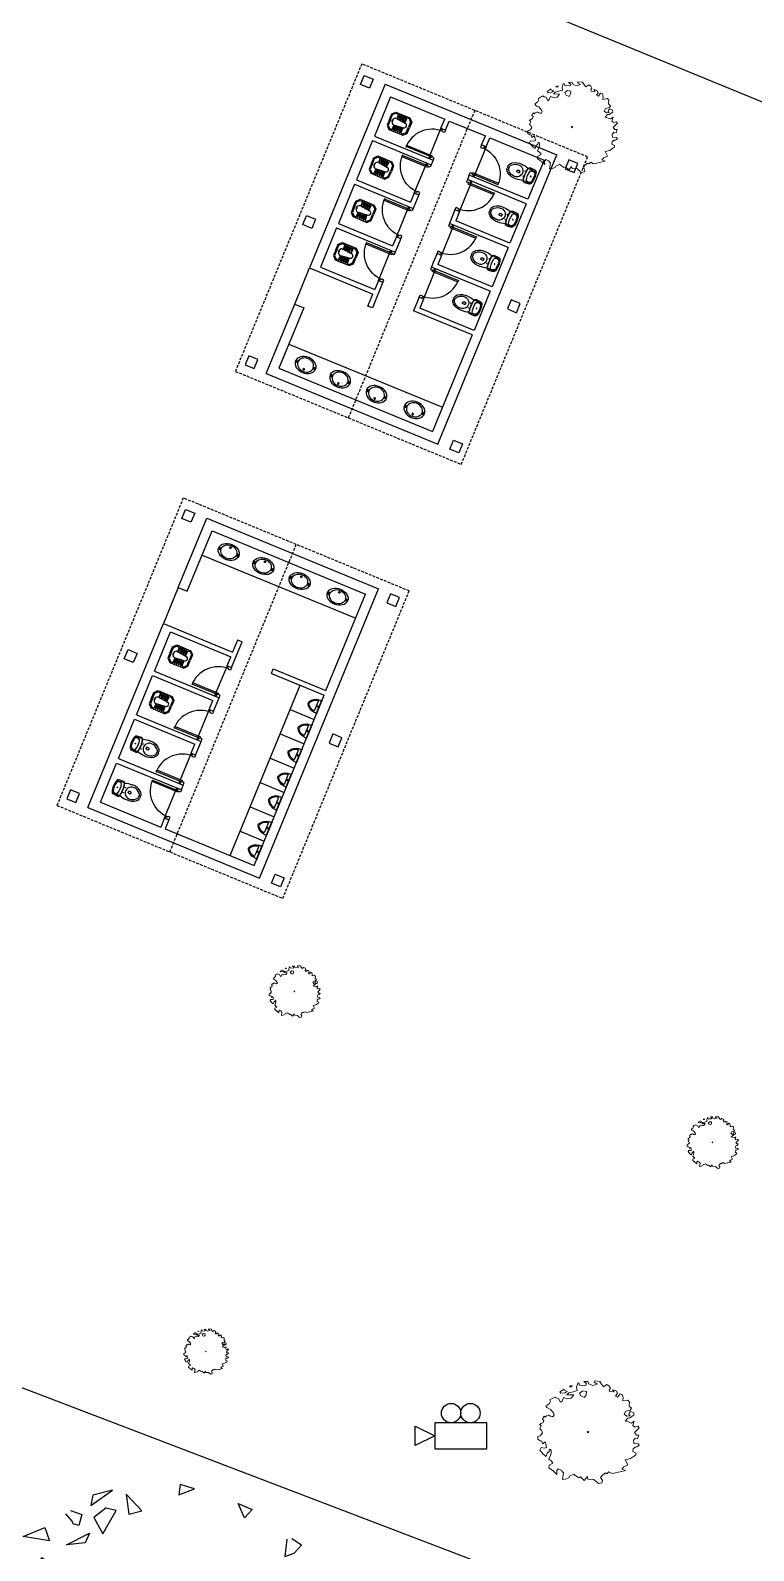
# Model space of a CAD drawing. Extents: x 2080 to 102394, y 2071 to 93424.
# Drawn here: x 78464 to 79131, y 80693 to 82092 of the extents above; entities that cross this region are included whole.
import ezdxf

# ---------------------------------------------------------------- set-up
doc = ezdxf.new("R2010")
doc.units = 0
doc.header["$LTSCALE"] = 20
doc.header["$MEASUREMENT"] = 0
doc.linetypes.add('HIDDEN', pattern=[0.375, 0.25, -0.125])
for name, color, linetype, lineweight in [('camera', 11, 'Continuous', 13), ('Mango tree', 96, 'Continuous', 5), ('sappotta', 114, 'Continuous', 5)]:
    doc.layers.add(name, color=color, linetype=linetype, lineweight=lineweight)
for name, color, linetype in [('DIMLINE', 254, 'Continuous'), ('DOOR', 1, 'Continuous'), ('ELEC', 11, 'Continuous'), ('PLUMBING', 6, 'Continuous'), ('proposed tree', 3, 'Continuous'), ('road', 2, 'Continuous'), ('Roof lilne', 31, 'Continuous'), ('wall', 13, 'Continuous')]:
    doc.layers.add(name, color=color, linetype=linetype)
doc.layers.add('patta duplicate', color=230, linetype='Continuous', plot=False)
doc.layers.add('URINAL', color=6, linetype='Continuous', plot=False)
doc.layers.get('DIMLINE').off()

# ---------------------------------------------------------------- blocks, each defined once
blk = doc.blocks.new('NEEM')
at = {"layer": 'sappotta', "linetype": 'Continuous'}
for p, q in [((-0.359, 1.043), (-0.396, 1.016)), ((-0.396, 1.016), (-0.345, 1.011)), ((-0.345, 1.011), (-0.34, 1.039)), ((-0.213, 1.092), (-0.242, 1.007)), ((-0.242, 1.007), (-0.23, 0.935)), ((-0.191, 1.099), (-0.213, 1.092)), ((-0.177, 1.048), (-0.191, 1.099)), ((-0.043, 1.039), (-0.177, 1.048)), ((0.003, 1.132), (-0.083, 1.127)), ((-0.083, 1.127), (-0.023, 1.083)), ((-0.023, 1.083), (-0.043, 1.039)), ((0.03, 1.077), (0.003, 1.132)), ((0.114, 1.043), (0.03, 1.077)), ((0.216, 1.072), (0.114, 1.043)), ((0.162, 1.144), (0.142, 1.112)), ((0.142, 1.112), (0.216, 1.072)), ((0.283, 1.13), (0.162, 1.144)), ((0.267, 1.123), (0.283, 1.13)), ((0.351, 1.016), (0.267, 1.123)), ((0.421, 1.063), (0.351, 1.016)), ((0.473, 1.03), (0.421, 1.063)), ((0.501, 0.982), (0.473, 1.03)), ((-0.818, 0.692), (-0.85, 0.638)), ((-0.783, 0.757), (-0.83, 0.729)), ((-0.83, 0.729), (-0.826, 0.714)), ((-0.826, 0.714), (-0.818, 0.692)), ((-0.749, 0.774), (-0.783, 0.757)), ((-0.717, 0.789), (-0.749, 0.774)), ((-0.689, 0.772), (-0.717, 0.789)), ((-0.638, 0.758), (-0.689, 0.772)), ((-0.598, 0.672), (-0.638, 0.758)), ((-0.517, 0.963), (-0.614, 0.901)), ((-0.614, 0.901), (-0.589, 0.87)), ((-0.562, 0.699), (-0.598, 0.672)), ((-0.589, 0.87), (-0.494, 0.884)), ((-0.533, 0.776), (-0.562, 0.699)), ((-0.452, 0.75), (-0.533, 0.776)), ((-0.521, 0.945), (-0.521, 0.945)), ((-0.449, 0.913), (-0.521, 0.945)), ((-0.494, 0.884), (-0.449, 0.913)), ((-0.415, 0.884), (-0.459, 0.839)), ((-0.459, 0.839), (-0.303, 0.837)), ((-0.361, 0.762), (-0.452, 0.75)), ((-0.32, 0.906), (-0.415, 0.884)), ((-0.303, 0.837), (-0.361, 0.762)), ((-0.23, 0.935), (-0.32, 0.906)), ((-0.108, 0.922), (-0.177, 0.872)), ((-0.177, 0.872), (-0.139, 0.809)), ((-0.139, 0.809), (-0.067, 0.78)), ((-0.027, 0.908), (-0.108, 0.922)), ((-0.067, 0.78), (-0.034, 0.839)), ((-0.034, 0.839), (-0.027, 0.908)), ((0.472, 0.942), (0.501, 0.982)), ((0.483, 0.908), (0.472, 0.942)), ((0.581, 0.9), (0.483, 0.908)), ((0.551, 0.95), (0.581, 0.9)), ((0.627, 0.928), (0.551, 0.95)), ((0.616, 0.806), (0.654, 0.87)), ((0.66, 0.788), (0.616, 0.806)), ((0.654, 0.87), (0.627, 0.928)), ((0.715, 0.86), (0.66, 0.788)), ((0.762, 0.844), (0.715, 0.86)), ((0.783, 0.779), (0.762, 0.844)), ((0.776, 0.704), (0.783, 0.779)), ((0.888, 0.723), (0.776, 0.704)), ((0.924, 0.679), (0.888, 0.723)), ((0.913, 0.591), (0.924, 0.679)), ((-0.96, 0.366), (-0.994, 0.31)), ((-0.935, 0.345), (-0.96, 0.366)), ((-0.908, 0.372), (-0.935, 0.345)), ((-0.892, 0.613), (-0.923, 0.594)), ((-0.923, 0.594), (-0.895, 0.555)), ((-0.87, 0.389), (-0.908, 0.372)), ((-0.895, 0.555), (-0.868, 0.54)), ((-0.85, 0.638), (-0.892, 0.613)), ((-0.846, 0.386), (-0.87, 0.389)), ((-0.868, 0.54), (-0.818, 0.517)), ((-0.821, 0.367), (-0.846, 0.386)), ((-0.788, 0.359), (-0.821, 0.367)), ((-0.818, 0.517), (-0.752, 0.44)), ((-0.757, 0.361), (-0.788, 0.359)), ((-0.735, 0.394), (-0.757, 0.361)), ((-0.752, 0.44), (-0.735, 0.394)), ((0.804, 0.415), (0.84, 0.475)), ((0.86, 0.367), (0.804, 0.415)), ((0.84, 0.475), (0.934, 0.5)), ((0.933, 0.378), (0.86, 0.367)), ((0.917, 0.437), (0.904, 0.404)), ((0.904, 0.404), (0.933, 0.378)), ((0.964, 0.541), (0.913, 0.591)), ((0.942, 0.471), (0.917, 0.437)), ((0.93, 0.332), (1.018, 0.389)), ((0.934, 0.5), (0.964, 0.541)), ((1.014, 0.439), (0.942, 0.471)), ((1.018, 0.389), (1.014, 0.439)), ((-1.023, 0.208), (-1.062, 0.182)), ((-1.062, 0.182), (-1.02, 0.162)), ((-1.02, 0.162), (-1.049, 0.084)), ((-1.049, 0.084), (-1.017, 0.059)), ((-0.978, 0.229), (-1.023, 0.208)), ((-1.017, 0.059), (-0.991, -0.002)), ((-0.994, 0.31), (-0.961, 0.275)), ((-0.961, 0.275), (-0.978, 0.229)), ((0.02, 0.041), (-0.009, 0.024)), ((-0.009, 0.024), (0, 0)), ((0, 0), (0.014, 0.011)), ((0.014, 0.011), (0.027, 0.031)), ((0.829, 0.259), (0.888, 0.326)), ((0.838, 0.262), (0.829, 0.259)), ((0.931, 0.228), (0.838, 0.262)), ((0.888, 0.326), (0.93, 0.332)), ((0.962, 0.217), (0.931, 0.228)), ((1.025, 0.259), (0.962, 0.217)), ((0.996, 0.16), (1.025, 0.259)), ((1.046, 0.129), (0.996, 0.16)), ((1.029, 0.011), (1.074, 0.049)), ((1.074, -0.047), (1.029, 0.011)), ((1.109, 0.149), (1.046, 0.129)), ((1.074, 0.049), (1.137, 0.114)), ((1.137, 0.114), (1.109, 0.149)), ((-1.097, -0.077), (-1.098, -0.14)), ((-1.098, -0.14), (-1.044, -0.173)), ((-1.048, -0.062), (-1.097, -0.077)), ((-1.025, -0.325), (-1.052, -0.378)), ((-0.991, -0.002), (-1.048, -0.062)), ((-1.044, -0.173), (-1.007, -0.185)), ((-0.953, -0.336), (-1.025, -0.325)), ((-1.007, -0.185), (-0.992, -0.244)), ((-0.992, -0.244), (-0.937, -0.198)), ((-0.902, -0.318), (-0.953, -0.336)), ((-0.937, -0.198), (-0.93, -0.213)), ((-0.93, -0.213), (-0.902, -0.318)), ((1.004, -0.349), (1.045, -0.311)), ((1.007, -0.166), (1.046, -0.114)), ((1.016, -0.234), (1.007, -0.166)), ((1.11, -0.243), (1.016, -0.234)), ((1.045, -0.311), (1.083, -0.306)), ((1.046, -0.114), (1.1, -0.129)), ((1.129, -0.047), (1.074, -0.047)), ((1.083, -0.306), (1.137, -0.273)), ((1.1, -0.129), (1.129, -0.047)), ((1.137, -0.273), (1.11, -0.243)), ((-1.052, -0.378), (-0.982, -0.471)), ((-0.982, -0.471), (-0.91, -0.516)), ((-0.91, -0.516), (-0.888, -0.446)), ((-0.888, -0.446), (-0.848, -0.411)), ((-0.803, -0.452), (-0.853, -0.576)), ((-0.853, -0.576), (-0.797, -0.619)), ((-0.848, -0.411), (-0.837, -0.355)), ((-0.766, -0.668), (-0.844, -0.71)), ((-0.837, -0.355), (-0.803, -0.383)), ((-0.803, -0.383), (-0.803, -0.452)), ((-0.797, -0.619), (-0.766, -0.668)), ((0.826, -0.591), (0.943, -0.565)), ((0.887, -0.704), (0.826, -0.591)), ((0.943, -0.565), (1.032, -0.503)), ((0.992, -0.411), (1.004, -0.349)), ((1.066, -0.443), (0.992, -0.411)), ((1.032, -0.503), (1.061, -0.484)), ((1.061, -0.484), (1.066, -0.443)), ((-0.844, -0.71), (-0.852, -0.77)), ((-0.852, -0.77), (-0.758, -0.838)), ((-0.758, -0.838), (-0.675, -0.912)), ((-0.676, -0.836), (-0.649, -0.791)), ((-0.675, -0.912), (-0.676, -0.836)), ((-0.649, -0.791), (-0.582, -0.82)), ((-0.582, -0.82), (-0.534, -0.881)), ((-0.534, -0.881), (-0.554, -1.025)), ((-0.486, -1.015), (-0.413, -0.988)), ((-0.413, -0.988), (-0.401, -0.955)), ((-0.401, -0.955), (-0.302, -0.907)), ((-0.302, -0.907), (-0.286, -0.926)), ((-0.286, -0.926), (-0.197, -0.986)), ((-0.197, -0.986), (-0.157, -0.969)), ((-0.157, -0.969), (-0.078, -1.049)), ((-0.078, -1.049), (-0.006, -0.96)), ((-0.006, -0.96), (0.006, -1.017)), ((0.287, -0.982), (0.327, -0.932)), ((0.324, -1.046), (0.287, -0.982)), ((0.327, -0.932), (0.391, -0.879)), ((0.391, -0.879), (0.423, -0.897)), ((0.423, -0.897), (0.47, -0.86)), ((0.47, -0.86), (0.543, -0.896)), ((0.543, -0.896), (0.652, -0.871)), ((0.652, -0.871), (0.68, -0.867)), ((0.68, -0.867), (0.834, -0.828)), ((0.751, -0.797), (0.797, -0.747)), ((0.834, -0.828), (0.751, -0.797)), ((0.797, -0.747), (0.887, -0.704)), ((-0.554, -1.025), (-0.486, -1.015)), ((0.006, -1.017), (0.139, -1.026)), ((0.139, -1.026), (0.236, -1.115)), ((0.236, -1.115), (0.314, -1.096)), ((0.314, -1.096), (0.324, -1.046))]:
    blk.add_line(p, q, dxfattribs=at)
blk = doc.blocks.new('A$C0D9D42C5')
at = {"color": 3, "linetype": 'Continuous'}
for p, q in [((-11.6, 169.8), (-22.4, 168.1)), ((-22.4, 168.1), (-21.2, 163.6)), ((-17.8, 164.5), (-11.6, 169.8)), ((24.2, 179.1), (20.4, 175)), ((20.4, 175), (29.1, 172)), ((41.5, 174.4), (24.2, 179.1)), ((29.1, 172), (35.9, 169.9)), ((35.9, 169.9), (35.9, 169.9)), ((38.1, 167.6), (43.1, 170.2)), ((43.1, 170.2), (41.5, 174.4)), ((-72, 167.9), (-77.7, 160.5)), ((-77.7, 160.5), (-68, 158.6)), ((-58.2, 164.5), (-72, 167.9)), ((-68, 158.6), (-67.3, 161.4)), ((-68, 158.6), (-68, 158.6)), ((-66.4, 159), (-58.2, 164.5)), ((91.7, 158.1), (89.2, 148.9)), ((100, 141.4), (91.7, 158.1)), ((-111.8, 145.3), (-116.8, 138.1)), ((-100.8, 146.1), (-111.8, 145.3)), ((-107.8, 139), (-100.8, 146.1)), ((-96.3, 117.1), (-80.4, 145.2)), ((-92.4, 140.1), (-96.3, 117.1)), ((-80.4, 145.2), (-92.4, 140.1)), ((-58.1, 148), (-64.8, 146.3)), ((-64.8, 146.3), (-63.7, 140.8)), ((-61.7, 140.5), (-56, 144.3)), ((-56, 144.3), (-58.1, 148)), ((89.2, 148.9), (100, 141.4)), ((89.2, 148.9), (97.9, 142)), ((97.9, 142), (97.9, 142)), ((-116.8, 138.1), (-109.6, 137.3)), ((-109.6, 137.3), (-107.8, 139)), ((121, 106.5), (101.7, 130.3)), ((101.7, 130.3), (114.6, 124.4)), ((-129.1, 119.8), (-117.3, 119.2)), ((-123.8, 104.9), (-129.1, 119.8)), ((-117.3, 119.2), (-110.8, 108)), ((114.6, 124.4), (121, 106.5)), ((135.5, 102.4), (128.5, 115.1)), ((128.5, 115.1), (139.8, 111)), ((-110.8, 108), (-123.8, 104.9)), ((123.5, 102), (122.7, 98.1)), ((122.7, 98.1), (126.5, 95.9)), ((130.3, 96.7), (123.5, 102)), ((139.8, 111), (135.5, 102.4)), ((-154.6, 91.5), (-157.1, 80.9)), ((-146.8, 93.9), (-154.6, 91.5)), ((-139.5, 92), (-146.8, 93.9)), ((-138.6, 78.5), (-139.5, 92)), ((126.5, 95.9), (126.5, 95.9)), ((128.1, 93), (130.3, 96.7)), ((142.1, 91.2), (139.5, 77.4)), ((151.6, 69.1), (142.1, 91.2)), ((-153.6, 70.6), (-169.1, 53.5)), ((-160.5, 53.8), (-153.6, 70.6)), ((-157.1, 80.9), (-143.2, 78.1)), ((-143.2, 78.1), (-143.2, 78.1)), ((122.5, 77.8), (125.4, 67.9)), ((140, 69.5), (122.5, 77.8)), ((139.5, 77.4), (151.6, 69.1)), ((76.9, 57.1), (66.4, 50)), ((88.6, 50.7), (76.9, 57.1)), ((113.4, 56.3), (103.7, 53.4)), ((124.3, 51.8), (113.4, 56.3)), ((125.4, 67.9), (140, 69.5)), ((160.3, 64.8), (154.5, 61.3)), ((154.5, 61.3), (160.2, 50.7)), ((160.2, 50.7), (166.9, 57.3)), ((166.9, 57.3), (160.3, 64.8)), ((-169.1, 53.5), (-160.5, 53.8)), ((66.4, 50), (85.9, 40)), ((85.9, 40), (88.6, 50.7)), ((103.7, 53.4), (110.1, 42.1)), ((110.1, 42.1), (124.3, 51.8)), ((118.3, 29.1), (143.9, 46.7)), ((143.9, 46.7), (138, 28.3)), ((-170.4, 30.8), (-180.3, 31.8)), ((-180.3, 31.8), (-179.6, 21)), ((-162.8, 26), (-170.4, 30.8)), ((54.3, 33), (50.6, -3)), ((59.7, 10.2), (54.3, 33)), ((65, 35.4), (81.7, 17.2)), ((90.5, 22.5), (65, 35.4)), ((91.7, 34.5), (103.6, 13.7)), ((111.6, 22.4), (91.7, 34.5)), ((131.6, 32.3), (118.3, 29.1)), ((138, 28.3), (131.6, 32.3)), ((157.2, 33.4), (149.4, 29.9)), ((149.4, 29.9), (156.7, 27)), ((167.9, 32.6), (157.2, 33.4)), ((169.2, 25.1), (167.9, 32.6)), ((-179.6, 21), (-179.6, 21)), ((-176.6, 17.8), (-162.8, 26)), ((81.7, 17.2), (90.5, 22.5)), ((103.6, 13.7), (102.5, 17.7)), ((103.6, 13.7), (111.6, 22.4)), ((122.2, 14.6), (116.8, 4.5)), ((133.2, 17.3), (122.2, 14.6)), ((123.5, 1.9), (133.2, 17.3)), ((156.7, 27), (163.9, 20)), ((163.9, 20), (163.9, 20)), ((165.2, 19.3), (169.2, 25.1)), ((-2.2, 0.1), (-6.6, -2.2)), ((50.6, -3), (59.7, 10.2)), ((78.3, 0.5), (76.1, -3.1)), ((86.3, 1.5), (78.3, 0.5)), ((91.1, -4.2), (86.3, 1.5)), ((116.8, 4.5), (123.5, 1.9)), ((-6.6, -2.2), (-2.1, -4.7)), ((-2.1, -4.7), (0.5, -1.1)), ((24.8, -10.2), (11.2, -8.5)), ((11.2, -8.5), (26.8, -23.8)), ((37.7, -14.4), (24.8, -10.2)), ((76.1, -3.1), (76, -9.8)), ((76, -9.8), (80.3, -8.9)), ((79.9, -9.6), (86.1, -8.1)), ((80.3, -8.9), (80.3, -8.9)), ((86.1, -8.1), (91.1, -4.2)), ((98.3, -10.1), (96.9, -16.7)), ((105.4, -10.6), (98.3, -10.1)), ((104.1, -20.8), (117.9, -12.8)), ((117.9, -12.8), (105.4, -10.6)), ((139.4, -7), (131, -8.5)), ((131, -8.5), (135.6, -10.9)), ((135.6, -10.9), (140.5, -12.9)), ((149.2, -8.1), (139.4, -7)), ((140.5, -12.9), (141.2, -15.3)), ((145.6, -16.3), (149.2, -8.1)), ((157.3, -10.5), (146, -22.7)), ((155.1, -30.8), (157.3, -10.5)), ((178.7, -6.2), (167.2, -9.6)), ((167.2, -9.6), (171, -23.9)), ((182.9, -19.6), (178.7, -6.2)), ((-178.8, -24.2), (-168.5, -25.4)), ((-175.2, -37.9), (-178.8, -24.2)), ((-168.5, -25.4), (-175.2, -37.9)), ((26.8, -23.8), (37.7, -14.4)), ((42.3, -18.8), (41.7, -21.6)), ((41.7, -21.6), (42.7, -24.2)), ((47.7, -17.9), (42.3, -18.8)), ((44.6, -23.2), (49.4, -21.1)), ((49.4, -21.1), (47.7, -17.9)), ((59.3, -24), (52.8, -48.1)), ((60.5, -32), (59.3, -24)), ((96.6, -25.9), (87.1, -28.5)), ((93.4, -38.7), (96.6, -25.9)), ((96.9, -16.7), (104.1, -20.8)), ((119.1, -21.1), (122.3, -33.4)), ((132.1, -23.2), (119.1, -21.1)), ((136.7, -34.8), (132.1, -23.2)), ((141.2, -15.3), (141.6, -15.5)), ((146, -22.7), (146.5, -35.9)), ((170.5, -28.2), (182.9, -19.6)), ((171, -23.9), (171, -23.9)), ((11.1, -38), (2.3, -54.8)), ((32, -34.8), (11.1, -38)), ((14.2, -51.8), (32, -34.8)), ((68.4, -39.5), (60.5, -32)), ((61.5, -56.1), (68.4, -39.5)), ((87.1, -28.5), (81.5, -44)), ((81.5, -44), (93.4, -38.7)), ((105.3, -37.6), (103.9, -43.8)), ((108.7, -36.3), (105.3, -37.6)), ((107.5, -41.5), (108.7, -36.3)), ((114.1, -51.3), (107.5, -41.5)), ((109.9, -29.7), (125.7, -47.8)), ((113.3, -43.4), (109.9, -29.7)), ((122.3, -33.4), (134.2, -34.9)), ((134.2, -34.9), (134.2, -34.9)), ((146.5, -35.9), (155.1, -30.8)), ((2.3, -54.8), (14.2, -51.8)), ((34.7, -51.4), (22.4, -56.4)), ((47.2, -62.3), (34.7, -51.4)), ((52.8, -48.1), (60, -56.5)), ((85, -52.5), (75.2, -60.4)), ((85.8, -62.3), (85, -52.5)), ((106.3, -47.8), (101.6, -56.3)), ((103.9, -43.8), (106.3, -47.8)), ((107.7, -56.3), (114.1, -51.3)), ((125.7, -47.8), (113.3, -43.4)), ((125.7, -47.8), (125.7, -47.8)), ((125.7, -47.8), (125.7, -47.8)), ((138.5, -43), (137.4, -48.7)), ((137.4, -48.7), (142.6, -54.4)), ((138.5, -43), (139.2, -42.4)), ((157.1, -43), (138.5, -43)), ((142.6, -54.4), (142.6, -54.4)), ((144.7, -56.1), (151.8, -51.7)), ((151.8, -51.7), (154, -45.1)), ((154, -45.1), (157.1, -43)), ((171.8, -48.3), (156.3, -60)), ((166.9, -59.1), (171.8, -48.3)), ((22.4, -56.4), (27.6, -66.7)), ((27.6, -66.7), (47.2, -62.3)), ((55.7, -68.3), (29.3, -77.3)), ((57.5, -77.6), (55.7, -68.3)), ((60, -56.5), (61.5, -56.1)), ((75.2, -60.4), (72.3, -71.2)), ((74.7, -70.2), (85.8, -62.3)), ((96.3, -67.5), (86.2, -81)), ((98.5, -88.9), (96.3, -67.5)), ((101.6, -56.3), (97.7, -62.2)), ((97.7, -62.2), (102.1, -58.8)), ((102.1, -58.8), (107.7, -56.3)), ((135.2, -58.8), (113.3, -71.7)), ((113.3, -71.7), (124.7, -69.7)), ((124.7, -69.7), (140.5, -63.1)), ((140.5, -63.1), (135.2, -58.8)), ((156, -70.4), (162.6, -68.6)), ((156.3, -60), (166.9, -59.1)), ((162.6, -68.6), (163.5, -76)), ((-161.6, -77.9), (-156.8, -91)), ((-148.6, -86.2), (-161.6, -77.9)), ((9.9, -70.5), (-10.6, -70.8)), ((-10.6, -70.8), (7.1, -84.6)), ((19.7, -87.1), (9.9, -70.5)), ((29.3, -77.3), (51.9, -80.6)), ((51.9, -80.6), (57.5, -77.6)), ((76.4, -81), (58.4, -90.4)), ((69.2, -93.7), (76.4, -81)), ((72.3, -71.2), (74.7, -70.2)), ((86.2, -81), (82.5, -99.5)), ((111.5, -80.8), (110.1, -87)), ((117.3, -77.7), (111.5, -80.8)), ((127, -84.2), (117.3, -77.7)), ((151.1, -78), (140.5, -90.6)), ((154.5, -86.7), (151.1, -78)), ((156, -75.5), (156, -70.4)), ((163.5, -76), (156, -75.5)), ((-156.8, -91), (-148.6, -86.2)), ((-16.4, -91.3), (-20.5, -98)), ((-2.9, -90.4), (-16.4, -91.3)), ((-5.7, -103.5), (-2.9, -90.4)), ((7.1, -84.6), (19.7, -87.1)), ((58.4, -90.4), (48.9, -104.6)), ((48.9, -104.6), (69.2, -93.7)), ((82.5, -99.5), (98.5, -88.9)), ((110.1, -87), (109, -95.9)), ((109, -95.9), (112.3, -94.6)), ((112.3, -94.6), (120.5, -91.7)), ((120.5, -91.7), (127, -84.2)), ((140.5, -90.6), (145.2, -100.1)), ((145.2, -100.1), (154.5, -86.7)), ((-116.1, -104.2), (-119.4, -125.1)), ((-106.4, -112), (-116.1, -104.2)), ((-36.3, -109), (-48.3, -114.4)), ((-27.6, -117.7), (-36.3, -109)), ((-20.5, -98), (-16.2, -101.8)), ((-16.2, -101.8), (-5.7, -103.5)), ((-16.2, -101.8), (-16.2, -101.8)), ((-16.2, -101.8), (-16.2, -101.8)), ((32.4, -104.6), (27.5, -114.8)), ((41.1, -106.2), (32.4, -104.6)), ((33.7, -114), (41.1, -106.2)), ((76.4, -109.8), (75.5, -124.6)), ((112.9, -104.2), (76.4, -109.8)), ((98.1, -121.5), (112.9, -104.2)), ((-119.4, -125.1), (-106.4, -112)), ((-77.5, -119.9), (-101.9, -123.2)), ((-101.9, -123.2), (-97.7, -132.1)), ((-84.4, -135.8), (-77.5, -119.9)), ((-48.3, -114.4), (-31.6, -125.2)), ((-31.6, -125.2), (-27.6, -117.7)), ((17.1, -143), (4.8, -112.4)), ((4.8, -112.4), (20.4, -124.3)), ((20.4, -124.3), (22.8, -134.9)), ((27.5, -114.8), (33.7, -114)), ((36.9, -131.6), (39.5, -120)), ((39.5, -120), (56, -132)), ((75.5, -124.6), (98.1, -121.5)), ((114.2, -122.3), (111.5, -135.7)), ((130.2, -120.5), (114.2, -122.3)), ((124.8, -130.6), (130.2, -120.5)), ((-114.9, -137.3), (-100.1, -148.9)), ((-91.3, -144.6), (-114.9, -137.3)), ((-97.7, -132.1), (-84.4, -135.8)), ((-70.6, -130.1), (-61.1, -127.8)), ((-49.2, -140.4), (-70.6, -130.1)), ((-61.1, -127.8), (-49.2, -140.4)), ((22.8, -134.9), (17.1, -143)), ((56, -132), (36.9, -131.6)), ((68.3, -133.8), (68.4, -141.8)), ((90.2, -136.5), (68.3, -133.8)), ((68.4, -141.8), (90.2, -136.5)), ((111.5, -135.7), (124.8, -130.6)), ((-100.1, -148.9), (-91.3, -144.6)), ((-79.8, -146.2), (-70.1, -142.3)), ((-76.4, -156.8), (-79.8, -146.2)), ((-69.5, -149.3), (-71.4, -158.1)), ((-70.1, -142.3), (-68.2, -147.4)), ((-68.2, -147.4), (-69.5, -149.3)), ((-16.9, -141.1), (-26.2, -143.8)), ((-26.2, -143.8), (-25.5, -151.3)), ((-25.5, -151.3), (-12.3, -149.1)), ((-12.3, -149.1), (-16.9, -141.1)), ((27.5, -159.7), (37.5, -147.4)), ((47.9, -152.9), (33, -171.1)), ((37.5, -147.4), (47.9, -152.9)), ((-71.4, -158.1), (-71.4, -158.1)), ((-49.7, -165.8), (-42.4, -154.9)), ((-31, -176.8), (-49.7, -165.8)), ((-42.4, -154.9), (-31, -176.8)), ((1.4, -156.9), (-8.3, -171.1)), ((9, -161.2), (1.4, -156.9)), ((1.4, -172.1), (9, -161.2)), ((33, -171.1), (27.5, -159.7)), ((-8.3, -171.1), (1.4, -172.1))]:
    blk.add_line(p, q, dxfattribs=at)
blk = doc.blocks.new('A$C3B4262AC')
at = {"layer": 'DOOR'}
for p, q in [((0, 4), (0, 0)), ((2.5, 4), (0, 4)), ((0, 0), (3, 0)), ((2.5, 2.25), (2.5, 4)), ((3, 2.25), (2.5, 2.25)), ((3, 0), (3, 2.25))]:
    blk.add_line(p, q, dxfattribs=at)
blk = doc.blocks.new('A$C380B60F3')
at = {"layer": 'DOOR'}
for p, q in [((-3.4, 1.9), (-3.4, 27.7)), ((-2.1, 27.7), (-3.4, 27.7)), ((-2.1, 1.9), (-2.1, 27.7)), ((-2.1, 1.9), (-3.4, 1.9))]:
    blk.add_line(p, q, dxfattribs=at)
at = {"layer": 'DOOR', "extrusion": (0, 0, -1)}
blk.add_ellipse((-2.1, 1.9), major_axis=(18.3, 18.3), ratio=1, start_param=3.926991, end_param=5.52758, dxfattribs=at)
at = {"layer": 'DOOR', "yscale": 0.8333333333357587}
for p, xscale, zscale in [((-30, 0), 0.8333333333357587, 0.8333333333357587), ((0, 0), -0.8333333333357587, 0.8333333333353039)]:
    blk.add_blockref('A$C3B4262AC', p, dxfattribs=dict(at, xscale=xscale, zscale=zscale))
blk = doc.blocks.new('ORISSA')
for p, q in [((-8.5, 0), (-11.5, -3)), ((-2.8, 0), (-8.5, 0)), ((-2.8, 0), (2.8, 0)), ((2.8, 0), (5.8, -3)), ((-11.5, -3), (-11.5, -16.9)), ((-8.1, -1), (-10.5, -3.4)), ((-10.5, -3.4), (-10.5, -5.7)), ((-10.5, -5.7), (-6.7, -6)), ((-10.3, -13.5), (-5.8, -13.6)), ((-10.2, -7.7), (-6.5, -7.9)), ((-10.2, -9.6), (-6.5, -9.6)), ((-10.2, -11.5), (-6.8, -11.5)), ((-6.8, -6.6), (-10, -6.8)), ((-6.5, -8.6), (-10, -8.8)), ((-6.7, -10.4), (-10, -10.7)), ((-6, -12.2), (-10, -12.7)), ((-2.8, -1), (-8.1, -1)), ((-6.8, -11.5), (-6.3, -11.5)), ((-6, -5), (-5, -15)), ((-2.8, -1), (2.4, -1)), ((0.4, -5), (-0.7, -15)), ((4.6, -13.5), (0.2, -13.6)), ((0.3, -12.2), (4.4, -12.7)), ((1.1, -11.5), (0.7, -11.5)), ((0.8, -8.6), (4.4, -8.8)), ((4.6, -9.6), (0.8, -9.6)), ((4.5, -7.7), (0.9, -7.9)), ((4.8, -5.7), (1.1, -6)), ((1.1, -6.6), (4.4, -6.8)), ((1.1, -10.4), (4.4, -10.7)), ((4.6, -11.5), (1.1, -11.5)), ((2.4, -1), (4.8, -3.4)), ((4.8, -3.4), (4.8, -5.7)), ((5.8, -3), (5.8, -16.9)), ((-11.5, -16.9), (-8.5, -19.9)), ((-5.9, -14.3), (-10.5, -14.6)), ((-10.5, -14.6), (-10.5, -16.5)), ((-10.5, -16.5), (-8.1, -18.9)), ((-8.5, -19.9), (-2.8, -19.9)), ((-8.1, -18.9), (-2.8, -18.9)), ((2.4, -18.9), (-2.8, -18.9)), ((2.8, -19.9), (-2.8, -19.9)), ((0.2, -14.3), (4.8, -14.6)), ((4.8, -16.5), (2.4, -18.9)), ((5.8, -16.9), (2.8, -19.9)), ((4.8, -14.6), (4.8, -16.5))]:
    blk.add_line(p, q)
for centre, radius, start, end in [((-10, -7.3), 0.437, 90, 250.9285), ((-10, -9.2), 0.437, 90, 246.9022), ((-10, -11.2), 0.437, 90, 242.0058), ((-10, -13.1), 0.437, 90, 236.1552), ((-6.6, -6.3), 0.334, 246.8139, 112.5941), ((-6.6, -10), 0.452, 259.6553, 65.6203), ((-6.4, -8.3), 0.356, 256.5229, 105.3989), ((-6.2, -11.9), 0.407, 310.3214, 97.1987), ((-2.6, -6.4), 3.66, 92.9472, 157.3496), ((-5.7, -13.9), 0.344, 248.0913, 101.963), ((-2.8, -2.5), 1.02, 206.124, 270.8075), ((-3, -6.4), 3.66, 22.6504, 87.0528), ((-2.8, -2.5), 1.02, 269.1925, 333.876), ((0.1, -13.9), 0.344, 78.037, 291.9087), ((0.6, -11.9), 0.407, 82.8013, 229.6786), ((0.8, -8.3), 0.356, 74.6011, 283.4771), ((1, -10), 0.452, 114.3797, 280.3447), ((1, -6.3), 0.334, 67.4059, 293.1861), ((4.4, -7.3), 0.437, 289.0715, 90), ((4.4, -9.2), 0.437, 293.0978, 90), ((4.4, -11.2), 0.437, 297.9942, 90), ((4.4, -13.1), 0.437, 303.8448, 90), ((-2.7, -14.7), 2.27, 186.5769, 267.5711), ((-2.9, -14.7), 2.27, 272.4289, 353.4231)]:
    blk.add_arc(centre, radius, start, end)
blk = doc.blocks.new('*U127')
blk.add_blockref('ORISSA', (-16.3, 8.5))
blk = doc.blocks.new('tiffany')
at = {"layer": 'PLUMBING'}
for points in [[(-9.7, 0.9), (-7.9, 0.9, -0.414214), (-7.8, 0.7), (-7.8, 0.7, -0.414214), (-7.9, 0.6), (-9.7, 0.6, -0.414214), (-9.8, 0.7), (-9.8, 0.7, -0.414214)], [(-9.7, 0.4), (-7.9, 0.4, -0.414214), (-7.8, 0.3), (-7.8, 0.2, -0.414214), (-7.9, 0.1), (-9.7, 0.1, -0.414214), (-9.8, 0.2), (-9.8, 0.3, -0.414214)], [(9.7, 0.9), (7.9, 0.9, 0.414214), (7.8, 0.7), (7.8, 0.7, 0.414214), (7.9, 0.6), (9.7, 0.6, 0.414214), (9.8, 0.7), (9.8, 0.7, 0.414214)], [(9.7, 0.4), (7.9, 0.4, 0.414214), (7.8, 0.3), (7.8, 0.2, 0.414214), (7.9, 0.1), (9.7, 0.1, 0.414214), (9.8, 0.2), (9.8, 0.3, 0.414214)], [(-9.7, -0.4), (-7.9, -0.4, 0.414214), (-7.8, -0.3), (-7.8, -0.2, 0.414214), (-7.9, -0.1), (-9.7, -0.1, 0.414214), (-9.8, -0.2), (-9.8, -0.3, 0.414214)], [(-9.7, -0.9), (-7.9, -0.9, 0.414214), (-7.8, -0.7), (-7.8, -0.7, 0.414214), (-7.9, -0.6), (-9.7, -0.6, 0.414214), (-9.8, -0.7), (-9.8, -0.7, 0.414214)], [(9.7, -0.4), (7.9, -0.4, -0.414214), (7.8, -0.3), (7.8, -0.2, -0.414214), (7.9, -0.1), (9.7, -0.1, -0.414214), (9.8, -0.2), (9.8, -0.3, -0.414214)], [(9.7, -0.9), (7.9, -0.9, -0.414214), (7.8, -0.7), (7.8, -0.7, -0.414214), (7.9, -0.6), (9.7, -0.6, -0.414214), (9.8, -0.7), (9.8, -0.7, -0.414214)]]:
    blk.add_lwpolyline(points, format="xyb", close=True, dxfattribs=at)
for radius in [0.762, 0.642]:
    blk.add_circle((0, 4.3), radius, dxfattribs=at)
blk.add_ellipse((0, 0), major_axis=(-10, 0), ratio=0.748, dxfattribs=at)
blk.add_ellipse((0, 0), major_axis=(-7.58, 0), ratio=0.831023, start_param=-1.570796, end_param=4.712389, dxfattribs=at)
blk = doc.blocks.new('E')
at = {"const_width": 0.125}
for points in [[(1.2, -0.1, 1), (1.3, -0.1, 1)], [(1.8, 0.8, 1), (1.9, 0.8, 1)], [(2.4, -0.1, 1), (2.6, -0.1, 1)], [(3.8, -0.1, 1), (4, -0.1, 1)], [(5.6, -0.1, 1), (5.7, -0.1, 1)], [(7.3, -0.1, 1), (7.4, -0.1, 1)], [(1.7, -0.8, 1), (1.8, -0.8, 1)]]:
    blk.add_lwpolyline(points, format="xyb", close=True, dxfattribs=at)
blk.add_circle((9.2, -0.1), 0.465)
at = {"layer": 'URINAL'}
for p, q in [((7.9, 6.2), (10.4, 6.2)), ((7.9, -4.3), (7.9, 4.3)), ((10.4, -7.2), (10.4, 7.2)), ((10.4, 7.2), (10.7, 7.2)), ((10.7, -7.2), (10.7, 7.2)), ((7.9, -6.2), (10.4, -6.2)), ((10.7, -7.2), (10.4, -7.2))]:
    blk.add_line(p, q, dxfattribs=at)
for centre, radius, start, end in [((2.5, 0), 2.54, 150.9273, 209.0727), ((9.1, -3.9), 10.2, 96.672, 149.5781), ((2.5, 0), 1.79, 150.3005, 209.6995), ((8, -3), 8.01, 98.1017, 151.1124), ((7.2, 4.3), 0.75, 0, 114.4751), ((9.1, 3.9), 10.2, 210.4219, 263.328), ((8, 3), 8.01, 208.8876, 261.8983), ((7.2, -4.3), 0.75, 245.5249, 0)]:
    blk.add_arc(centre, radius, start, end, dxfattribs=at)
blk = doc.blocks.new('200028')
at = {"layer": 'PLUMBING'}
for points in [[(4.5, 3.3, 1), (4.2, 3.3, 1)], [(4.2, -1.6, 1), (4.5, -1.6, 1)]]:
    blk.add_hatch(color=256, dxfattribs=at).paths.add_polyline_path(points)
for p, q in [((-11.8, 0.9), (-11.8, 2.1)), ((-11.8, 0.9), (-11.8, -0.4)), ((-0.3, 1.9), (-1.7, 1.9)), ((0.2, 1.4), (0.2, 0.4)), ((6.3, 6.5), (7.4, 7.3)), ((7.4, 7.3), (12.7, 6.5)), ((8, 8.2), (12.3, 7.9)), ((-0.3, -0.1), (-1.7, -0.1)), ((6.3, -4.8), (7.4, -5.6)), ((7.4, -5.6), (12.7, -4.8)), ((8, -6.4), (12.3, -6.1))]:
    blk.add_line(p, q, dxfattribs=at)
for centre, radius in [((4.3, 3.3), 0.156), ((11.1, 0.9), 0.312), ((4.3, -1.6), 0.156)]:
    blk.add_circle(centre, radius, dxfattribs=at)
for centre, radius, start, end in [((-8.8, 2.1), 3, 147.6541, 180), ((-3.1, -1.5), 9.71, 134.7032, 147.6541), ((-6.7, 1.1), 3.75, 128.5444, 184.146), ((-6.7, 0.6), 3.75, 175.854, 231.4556), ((-7.8, 3.3), 3, 125.7546, 134.7032), ((-1.8, -5.4), 13.6, 85.6873, 125.1099), ((-3.1, -2.1), 8.6, 86.8837, 133.6869), ((-1.7, 0.9), 1, 90, 180), ((-1.7, 0.9), 1, 180, 270), ((-2.6, 0.9), 5.57, 269.4196, 90.5804), ((-1.1, -14), 22.1, 71.0966, 89.1989), ((-0.3, 1.4), 0.5, 0, 90), ((-0.3, 0.4), 0.5, 270, 0), ((34.6, 0.9), 29.1, 168.7614, 192.0802), ((34.6, 0.9), 28.9, 168.7311, 191.2689), ((8, 6.2), 2, 90, 168.7614), ((7.2, 6.3), 1, 81.7925, 168.7311), ((26.7, 1.1), 18.5, 163.6925, 195.267), ((10.7, 3.5), 3.25, 32.7982, 121.967), ((12.2, 5.9), 2, 18.0394, 86.0298), ((12.7, 6), 0.5, 18.136, 81.7925), ((-3.1, 0.9), 17.1, 341.864, 18.136), ((-3.1, 0.9), 18.1, 341.9606, 18.0394), ((-8.8, -0.4), 3, 180, 212.3459), ((-3.1, 3.2), 9.71, 212.3459, 225.2968), ((-7.8, -1.6), 3, 225.2968, 234.2454), ((-1.8, 7.1), 13.6, 234.8901, 274.3127), ((-3.1, 3.9), 8.6, 226.3131, 273.1163), ((-1.1, 15.7), 22.1, 270.8011, 288.9034), ((8, -4.4), 2, 191.2386, 270), ((7.2, -4.6), 1, 191.2689, 278.2075), ((11, -1), 3.51, 231.7336, 311.9036), ((12.2, -4.1), 2, 273.9702, 341.9606), ((12.7, -4.3), 0.5, 278.2075, 341.864)]:
    blk.add_arc(centre, radius, start, end, dxfattribs=at)
blk = doc.blocks.new('*U130')
at = {"layer": 'DIMLINE'}
blk.add_blockref('200028', (-15, -0.9), dxfattribs=at)
blk = doc.blocks.new('A$C39D07146')
at = {"ltscale": 0.5}
for p, q in [((228, -27), (192, -27)), ((510, -27), (546, -27)), ((264, -36), (264, -189)), ((474, -36), (474, -189)), ((27, -96), (57, -96)), ((91.5, -96), (61.5, -96)), ((135, -96), (105, -96)), ((178.5, -96), (148.5, -96)), ((559.5, -90), (589.5, -90)), ((603, -90), (633, -90)), ((646.5, -90), (676.5, -90)), ((711, -90), (681, -90)), ((559.5, -135), (589.5, -135)), ((603, -135), (633, -135)), ((646.5, -135), (676.5, -135)), ((711, -135), (681, -135)), ((18, -165), (187.5, -165)), ((42.2, -165), (42.2, -189)), ((66.4, -165), (66.4, -189)), ((90.6, -165), (90.6, -189)), ((114.9, -165), (114.9, -189)), ((139.1, -165), (139.1, -189)), ((163.3, -165), (163.3, -189))]:
    blk.add_line(p, q, dxfattribs=at)
for points in [[(9, -15), (18, -15), (18, -6), (9, -6)], [(157.5, -15), (148.5, -15), (148.5, -6), (157.5, -6)], [(297, -15), (288, -15), (288, -6), (297, -6)], [(441, -15), (450, -15), (450, -6), (441, -6)], [(589.5, -15), (580.5, -15), (580.5, -6), (589.5, -6)], [(729, -15), (720, -15), (720, -6), (729, -6)], [(9, -210), (18, -210), (18, -219), (9, -219)], [(157.5, -210), (148.5, -210), (148.5, -219), (157.5, -219)], [(297, -210), (288, -210), (288, -219), (297, -219)], [(441, -210), (450, -210), (450, -219), (441, -219)], [(589.5, -210), (580.5, -210), (580.5, -219), (589.5, -219)], [(729, -210), (720, -210), (720, -219), (729, -219)]]:
    blk.add_lwpolyline(points, close=True, dxfattribs=at)
at = {"layer": 'Roof lilne', "linetype": 'HIDDEN', "ltscale": 0.5}
for p, q in [((306, 0), (0, 0)), ((0, 0), (0, -225)), ((306, -225), (306, 0)), ((738, 0), (432, 0)), ((432, 0), (432, -225)), ((738, -225), (738, 0)), ((0, -112.5), (306, -112.5)), ((738, -112.5), (432, -112.5)), ((0, -225), (306, -225)), ((432, -225), (738, -225))]:
    blk.add_line(p, q, dxfattribs=at)
at = {"layer": 'wall', "ltscale": 0.5}
for p, q in [((9, -27), (9, -198)), ((9, -27), (192, -27)), ((192, -27), (192, -96)), ((228, -27), (228, -36)), ((228, -27), (297, -27)), ((297, -27), (297, -198)), ((441, -27), (441, -198)), ((441, -27), (510, -27)), ((510, -27), (510, -36)), ((729, -27), (546, -27)), ((546, -27), (546, -90)), ((729, -27), (729, -198)), ((18, -36), (18, -96)), ((18, -36), (57, -36)), ((57, -36), (57, -100.5)), ((61.5, -36), (100.5, -36)), ((61.5, -36), (61.5, -100.5)), ((100.5, -36), (100.5, -96)), ((105, -36), (105, -100.5)), ((105, -36), (144, -36)), ((144, -36), (144, -96)), ((148.5, -36), (187.5, -36)), ((148.5, -36), (148.5, -100.5)), ((187.5, -36), (187.5, -96)), ((228, -36), (288, -36)), ((288, -36), (288, -189)), ((450, -36), (450, -189)), ((510, -36), (450, -36)), ((589.5, -36), (550.5, -36)), ((550.5, -36), (550.5, -90)), ((589.5, -36), (589.5, -94.5)), ((633, -36), (594, -36)), ((594, -36), (594, -90)), ((633, -36), (633, -94.5)), ((676.5, -36), (637.5, -36)), ((637.5, -36), (637.5, -90)), ((676.5, -36), (676.5, -94.5)), ((720, -36), (681, -36)), ((681, -36), (681, -94.5)), ((720, -36), (720, -90)), ((27, -96), (18, -96)), ((27, -96), (27, -100.5)), ((91.5, -96), (91.5, -100.5)), ((91.5, -96), (100.5, -96)), ((135, -96), (135, -100.5)), ((135, -96), (144, -96)), ((178.5, -96), (187.5, -96)), ((178.5, -96), (178.5, -100.5)), ((204, -96), (192, -96)), ((204, -100.5), (204, -96)), ((534, -94.5), (534, -90)), ((534, -90), (546, -90)), ((559.5, -94.5), (534, -94.5)), ((559.5, -90), (550.5, -90)), ((559.5, -90), (559.5, -94.5)), ((594, -94.5), (589.5, -94.5)), ((603, -90), (594, -90)), ((603, -94.5), (594, -94.5)), ((603, -90), (603, -94.5)), ((646.5, -94.5), (633, -94.5)), ((646.5, -90), (637.5, -90)), ((646.5, -90), (646.5, -94.5)), ((681, -94.5), (676.5, -94.5)), ((711, -90), (711, -94.5)), ((711, -90), (720, -90)), ((711, -94.5), (720, -94.5)), ((720, -94.5), (720, -130.5)), ((18, -100.5), (18, -189)), ((27, -100.5), (18, -100.5)), ((57, -100.5), (61.5, -100.5)), ((91.5, -100.5), (105, -100.5)), ((135, -100.5), (148.5, -100.5)), ((178.5, -100.5), (204, -100.5)), ((187.5, -136.5), (187.5, -189)), ((187.5, -136.5), (192, -136.5)), ((192, -136.5), (192, -189)), ((546, -189), (546, -130.5)), ((559.5, -130.5), (546, -130.5)), ((550.5, -189), (550.5, -135)), ((559.5, -135), (550.5, -135)), ((559.5, -135), (559.5, -130.5)), ((594, -130.5), (589.5, -130.5)), ((589.5, -189), (589.5, -130.5)), ((603, -130.5), (594, -130.5)), ((603, -135), (594, -135)), ((594, -189), (594, -135)), ((603, -135), (603, -130.5)), ((633, -189), (633, -130.5)), ((646.5, -130.5), (633, -130.5)), ((637.5, -189), (637.5, -135)), ((646.5, -135), (637.5, -135)), ((646.5, -135), (646.5, -130.5)), ((681, -130.5), (676.5, -130.5)), ((676.5, -189), (676.5, -130.5)), ((681, -189), (681, -130.5)), ((711, -135), (711, -130.5)), ((711, -130.5), (720, -130.5)), ((711, -135), (720, -135)), ((720, -135), (720, -189)), ((18, -189), (187.5, -189)), ((192, -189), (288, -189)), ((546, -189), (450, -189)), ((589.5, -189), (550.5, -189)), ((633, -189), (594, -189)), ((676.5, -189), (637.5, -189)), ((720, -189), (681, -189)), ((9, -198), (297, -198)), ((441, -198), (729, -198))]:
    blk.add_line(p, q, dxfattribs=at)
at = {"layer": 'DIMLINE', "linetype": 'ByBlock', "rotation": 90}
for p in [(36.5, -41.3), (80.1, -41.3)]:
    blk.add_blockref('*U130', p, dxfattribs=at)
at = {"layer": 'DIMLINE', "linetype": 'ByBlock', "xscale": -1, "rotation": 90}
for p in [(570.2, -187.2), (614.2, -187.2), (658.3, -187.2), (701.4, -187.2)]:
    blk.add_blockref('*U130', p, dxfattribs=at)
at = {"layer": 'DOOR', "ltscale": 0.5}
for p in [(589.5, -94.5), (633, -94.5), (676.5, -94.5), (57, -100.5)]:
    blk.add_blockref('A$C380B60F3', p, dxfattribs=at)
at = {"layer": 'DOOR', "ltscale": 0.5, "xscale": -1}
for p in [(681, -94.5), (61.5, -100.5), (105, -100.5), (148.5, -100.5)]:
    blk.add_blockref('A$C380B60F3', p, dxfattribs=at)
at = {"layer": 'DOOR', "ltscale": 0.5, "xscale": -1, "rotation": 180}
for p in [(589.5, -130.5), (633, -130.5), (676.5, -130.5)]:
    blk.add_blockref('A$C380B60F3', p, dxfattribs=at)
at = {"layer": 'DOOR', "ltscale": 0.5, "rotation": 180}
blk.add_blockref('A$C380B60F3', (681, -130.5), dxfattribs=at)
at = {"layer": 'PLUMBING', "linetype": 'ByBlock'}
for p in [(143.7, -51.5), (189.1, -51.5), (589.7, -51.5), (632.7, -51.5), (675.8, -51.5), (719.5, -51.5)]:
    blk.add_blockref('*U127', p, dxfattribs=at)
at = {"layer": 'PLUMBING', "ltscale": 5, "rotation": 270.1184785676541}
for p in [(276, -57.6), (276, -92), (276, -128.2), (276, -166)]:
    blk.add_blockref('tiffany', p, dxfattribs=at)
at = {"layer": 'PLUMBING', "ltscale": 5, "xscale": -1, "rotation": 89.88152143234596}
for p in [(462, -57.6), (462, -92), (462, -128.2), (462, -166)]:
    blk.add_blockref('tiffany', p, dxfattribs=at)
at = {"layer": 'URINAL', "xscale": -1, "rotation": 90}
for p in [(30.9, -178.3), (54.3, -178.3), (102.3, -178.3), (126.9, -178.3), (151.1, -178.3), (175.6, -178.3)]:
    blk.add_blockref('E', p, dxfattribs=at)
at = {"layer": 'URINAL', "rotation": 270}
blk.add_blockref('E', (79.4, -178.3), dxfattribs=at)
blk = doc.blocks.new('A$C22A82026')
at = {"layer": 'ELEC', "ltscale": 0.5}
blk.add_lwpolyline([(-10.21, -0.29), (-19.21, -4.79), (-19.21, 4.21), (-10.21, -0.29)], dxfattribs=at)
blk.add_lwpolyline([(-10.21, 5.71), (-10.21, -6.29), (13.79, -6.29), (13.79, 5.71)], close=True, dxfattribs=at)
blk = doc.blocks.new('A$C265A360F')
at = {"layer": 'ELEC', "ltscale": 0.5}
for centre in [(33.1, 20.9), (50.9, 20.9)]:
    blk.add_circle(centre, 8.94, dxfattribs=at)
at = {"layer": 'ELEC', "ltscale": 0.5, "xscale": 2, "yscale": 2, "zscale": 2}
blk.add_blockref('A$C22A82026', (38.4, 0.6), dxfattribs=at)

msp = doc.modelspace()

# ---------------------------------------------------------------- linework, layer by layer
at = {"layer": 'patta duplicate', "ltscale": 0.5}
msp.add_lwpolyline([(88450.657, 84067.151), (84127.797, 82684.315), (83540.963, 80377.169), (84337.551, 80292.694), (84338.201, 79890.512), (77189.571, 82827.244), (75365.053, 80162.878), (84737.949, 76793.335), (86791.228, 77204.942), (89065.024, 78174.595), (89006.283, 79510.343), (88948.024, 81170.116), (88450.657, 84067.151)], dxfattribs=at)
at = {"layer": 'road', "linetype": 'Continuous', "ltscale": 0.5}
msp.add_line((80911.021, 79906.718), (78278.332, 80911.13), dxfattribs=at)

# ---------------------------------------------------------------- block references
at = {"ltscale": 0.5, "rotation": 67.63491502561399}
msp.add_blockref('A$C39D07146', (78488.948, 81379.173), dxfattribs=at)
at = {"layer": 'camera', "ltscale": 0.5}
msp.add_blockref('A$C265A360F', (78818.954, 80798.936), dxfattribs=at)
at = {"layer": 'Mango tree', "linetype": 'Continuous'}
for p, xscale, yscale, zscale in [((78963.247, 82002.905), 37.02106314775301, 37.02106314778212, 37.02106314753386), ((78707.554, 81207.503), 21.13246867535054, 21.13246867537964, 21.13246867523021), ((79092.639, 81068.574), 21.15840045004734, 21.15840045006189, 21.15840044992107), ((78625.997, 80876.138), 18.4710703715682, 18.47107037159731, 18.47107037146808), ((78977.812, 80801.65), 41.8582378566789, 41.85823785672255, 41.85823785644166)]:
    msp.add_blockref('NEEM', p, dxfattribs=dict(at, xscale=xscale, yscale=yscale, zscale=zscale))
at = {"layer": 'proposed tree', "linetype": 'Continuous', "ltscale": 0.5, "rotation": 232.5704862548209}
msp.add_blockref('A$C0D9D42C5', (78579.394, 80574.351), dxfattribs=at)

doc.saveas('drawing.dxf')
